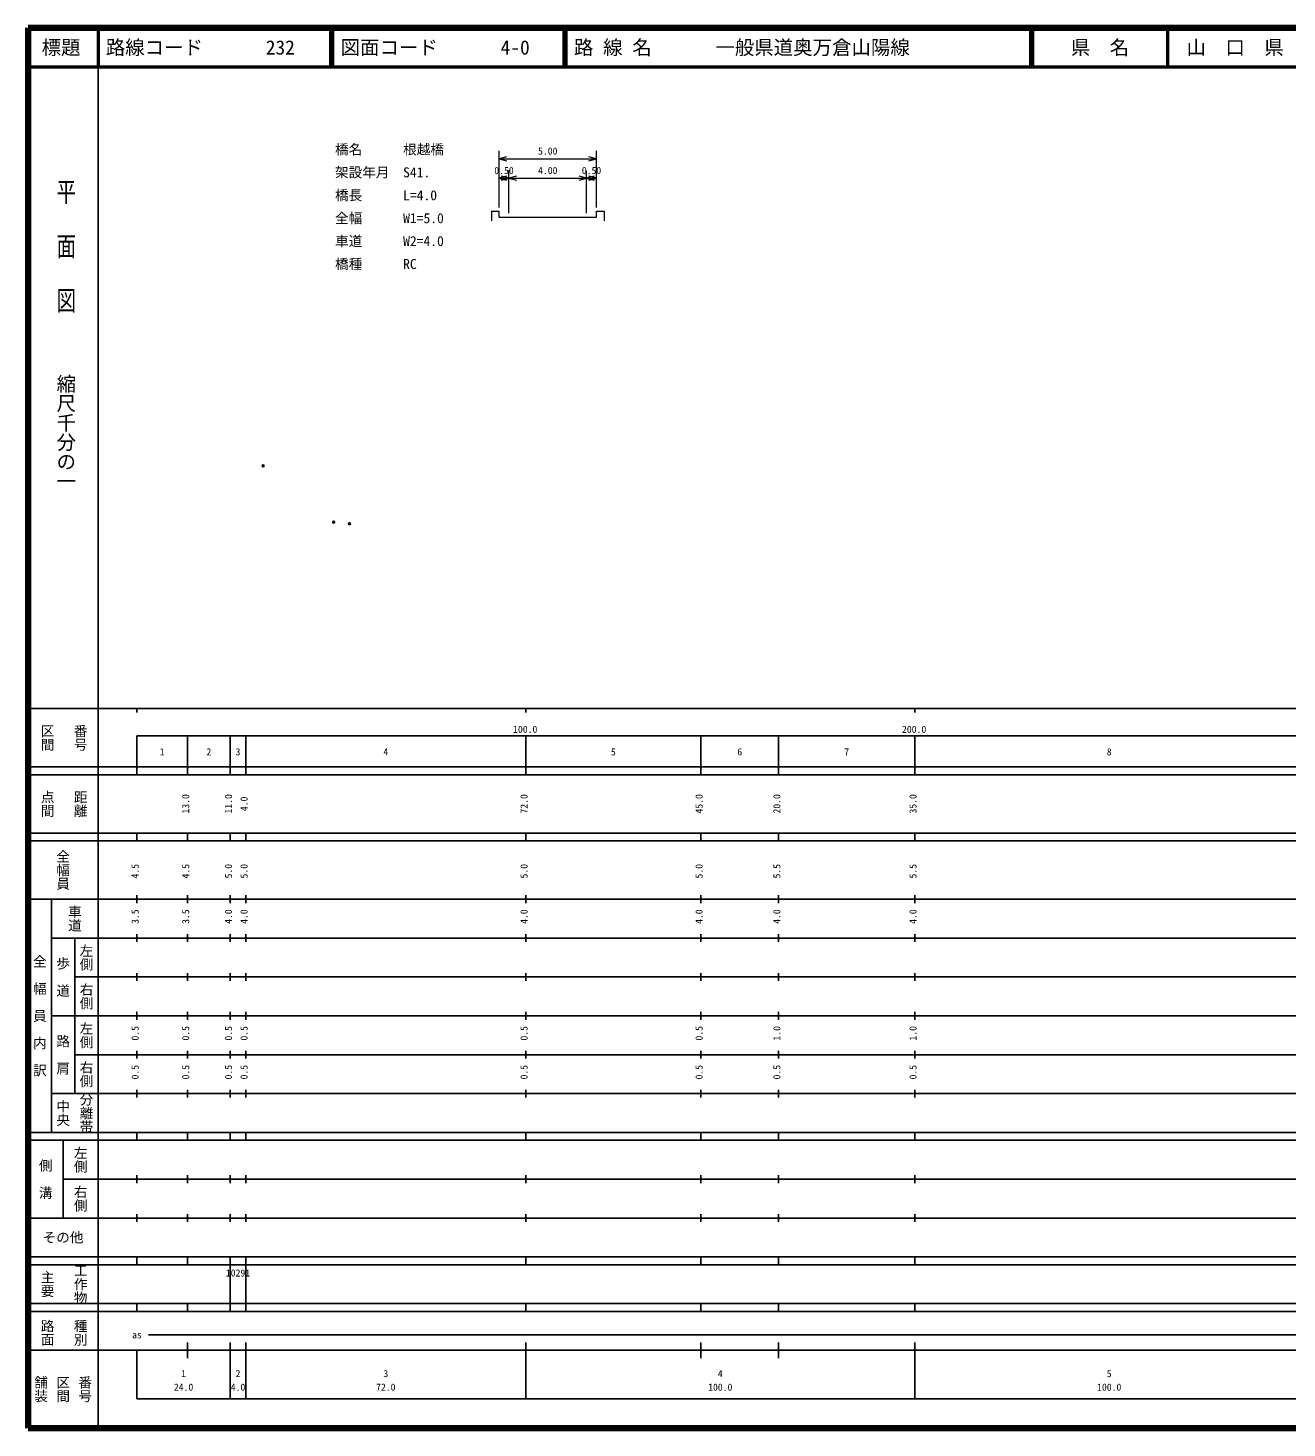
# Model space of a CAD drawing. Units: millimetres on the paper, with parts at other scales. Extents: x 40 to 680, y 20 to 380.
# Drawn here: x 40 to 363.7, y 20 to 380 of the extents above; entities that cross this region are included whole.
import ezdxf
from ezdxf.enums import TextEntityAlignment as Align

# ---------------------------------------------------------------- set-up
doc = ezdxf.new("R2010")
doc.units = ezdxf.units.MM
doc.header["$PDMODE"] = 32
doc.header["$PDSIZE"] = 0.5
doc.layers.add('S-OTRS', color=6, linetype='Continuous')
doc.layers.add('S-TTL-TXT', color=7, linetype='Continuous')
for name, color, linetype, lineweight in [('S-STR-HTXT', 7, 'Continuous', 13), ('S-TTL', 2, 'Continuous', 140), ('S-TTL-BAND', 7, 'Continuous', 25), ('S-TTL-LINE', 7, 'Continuous', 50)]:
    doc.layers.add(name, color=color, linetype=linetype, lineweight=lineweight)
doc.styles.add('@ＭＳ ゴシック', font='')
doc.styles.add('ＭＳ ゴシック', font='')
doc.styles.get('@ＭＳ ゴシック').set_extended_font_data('@MS Gothic')
doc.styles.get('ＭＳ ゴシック').set_extended_font_data('MS Gothic')

msp = doc.modelspace()

# ---------------------------------------------------------------- linework, layer by layer
at = {"layer": 'S-OTRS'}
for p in [(100.433, 267.408), (118.591, 252.907), (122.668, 252.537)]:
    msp.add_point(p, dxfattribs=at)
at = {"layer": 'S-STR-HTXT'}
for p, q in [((161.141, 333.884), (161.141, 348.384)), ((163.073, 346.901), (161.141, 346.384)), ((161.141, 346.384), (186.141, 346.384)), ((161.141, 346.384), (163.073, 345.866)), ((186.141, 346.384), (184.209, 346.901)), ((184.209, 345.866), (186.141, 346.384)), ((186.141, 333.884), (186.141, 348.384)), ((163.641, 332.384), (163.641, 343.384)), ((183.641, 332.384), (183.641, 343.384)), ((163.073, 341.901), (161.141, 341.384)), ((161.141, 341.384), (163.641, 341.384)), ((161.141, 341.384), (163.073, 340.866)), ((163.641, 341.384), (161.709, 341.901)), ((161.709, 340.866), (163.641, 341.384)), ((165.573, 341.901), (163.641, 341.384)), ((163.641, 341.384), (183.641, 341.384)), ((163.641, 341.384), (165.573, 340.866)), ((183.641, 341.384), (181.709, 341.901)), ((181.709, 340.866), (183.641, 341.384)), ((185.573, 341.901), (183.641, 341.384)), ((183.641, 341.384), (186.141, 341.384)), ((183.641, 341.384), (185.573, 340.866)), ((186.141, 341.384), (184.209, 341.901)), ((184.209, 340.866), (186.141, 341.384)), ((159.141, 332.884), (159.141, 330.384)), ((159.141, 332.884), (161.141, 332.884)), ((159.141, 332.884), (159.141, 330.384)), ((161.141, 331.384), (161.141, 332.884)), ((161.141, 331.384), (161.141, 332.884)), ((161.141, 331.384), (163.641, 331.384)), ((163.641, 331.384), (183.641, 331.384)), ((183.641, 331.384), (186.141, 331.384)), ((186.141, 331.384), (186.141, 332.884)), ((186.141, 332.884), (188.141, 332.884)), ((188.141, 332.884), (188.141, 330.384))]:
    msp.add_line(p, q, dxfattribs=at)
at = {"layer": 'S-TTL'}
for p, q in [((40, 380), (40, 20)), ((680, 380), (40, 380)), ((40, 20), (680, 20))]:
    msp.add_line(p, q, dxfattribs=at)
at = {"layer": 'S-TTL-BAND'}
for p, q in [((58, 370), (58, 20)), ((40, 205), (579, 205)), ((68, 205), (68, 204)), ((168, 205), (168, 204)), ((268, 205), (268, 204)), ((68, 198), (579, 198)), ((68, 198), (68, 188)), ((81, 188), (81, 198)), ((92, 188), (92, 198)), ((96, 188), (96, 198)), ((168, 188), (168, 198)), ((213, 188), (213, 198)), ((233, 188), (233, 198)), ((268, 188), (268, 198)), ((40, 190), (579, 190)), ((40, 188), (579, 188)), ((40, 173), (579, 173)), ((68, 171), (68, 173)), ((81, 171), (81, 173)), ((92, 171), (92, 173)), ((96, 171), (96, 173)), ((168, 171), (168, 173)), ((213, 171), (213, 173)), ((233, 171), (233, 173)), ((268, 171), (268, 173)), ((40, 171), (579, 171)), ((40, 156), (579, 156)), ((46, 96), (46, 156)), ((68, 155), (68, 157)), ((81, 155), (81, 157)), ((92, 155), (92, 157)), ((96, 155), (96, 157)), ((168, 155), (168, 157)), ((213, 155), (213, 157)), ((233, 155), (233, 157)), ((268, 155), (268, 157)), ((46, 146), (579, 146)), ((52, 146), (52, 106)), ((68, 145), (68, 147)), ((81, 145), (81, 147)), ((92, 145), (92, 147)), ((96, 145), (96, 147)), ((168, 145), (168, 147)), ((213, 145), (213, 147)), ((233, 145), (233, 147)), ((268, 145), (268, 147)), ((68, 135), (68, 137)), ((81, 135), (81, 137)), ((92, 135), (92, 137)), ((96, 135), (96, 137)), ((168, 135), (168, 137)), ((213, 135), (213, 137)), ((233, 135), (233, 137)), ((268, 135), (268, 137)), ((52, 136), (579, 136)), ((46, 126), (579, 126)), ((68, 125), (68, 127)), ((81, 125), (81, 127)), ((92, 125), (92, 127)), ((96, 125), (96, 127)), ((168, 125), (168, 127)), ((213, 125), (213, 127)), ((233, 125), (233, 127)), ((268, 125), (268, 127)), ((52, 116), (579, 116)), ((68, 115), (68, 117)), ((81, 115), (81, 117)), ((92, 115), (92, 117)), ((96, 115), (96, 117)), ((168, 115), (168, 117)), ((213, 115), (213, 117)), ((233, 115), (233, 117)), ((268, 115), (268, 117)), ((46, 106), (579, 106)), ((68, 105), (68, 107)), ((81, 105), (81, 107)), ((92, 105), (92, 107)), ((96, 105), (96, 107)), ((168, 105), (168, 107)), ((213, 105), (213, 107)), ((233, 105), (233, 107)), ((268, 105), (268, 107)), ((40, 96), (579, 96)), ((40, 94), (579, 94)), ((49, 94), (49, 74)), ((68, 94), (68, 96)), ((81, 94), (81, 96)), ((92, 94), (92, 96)), ((96, 94), (96, 96)), ((168, 94), (168, 96)), ((213, 94), (213, 96)), ((233, 94), (233, 96)), ((268, 94), (268, 96)), ((49, 84), (579, 84)), ((68, 83), (68, 85)), ((81, 83), (81, 85)), ((92, 83), (92, 85)), ((96, 83), (96, 85)), ((168, 83), (168, 85)), ((213, 83), (213, 85)), ((233, 83), (233, 85)), ((268, 83), (268, 85)), ((40, 74), (579, 74)), ((68, 73), (68, 75)), ((81, 73), (81, 75)), ((92, 73), (92, 75)), ((96, 73), (96, 75)), ((168, 73), (168, 75)), ((213, 73), (213, 75)), ((233, 73), (233, 75)), ((268, 73), (268, 75)), ((40, 64), (579, 64)), ((40, 62), (579, 62)), ((68, 62), (68, 64)), ((81, 62), (81, 64)), ((92, 62), (92, 64)), ((92, 52), (92, 62)), ((96, 62), (96, 64)), ((96, 52), (96, 62)), ((168, 62), (168, 64)), ((213, 62), (213, 64)), ((233, 62), (233, 64)), ((268, 62), (268, 64)), ((40, 52), (579, 52)), ((68, 50), (68, 52)), ((81, 50), (81, 52)), ((92, 50), (92, 52)), ((96, 50), (96, 52)), ((168, 50), (168, 52)), ((213, 50), (213, 52)), ((233, 50), (233, 52)), ((268, 50), (268, 52)), ((40, 50), (579, 50)), ((71, 44), (565, 44)), ((40, 40), (579, 40)), ((68, 40), (68, 27.5)), ((81, 38), (81, 42)), ((92, 27.5), (92, 42)), ((96, 27.5), (96, 42)), ((168, 27.5), (168, 42)), ((213, 38), (213, 42)), ((233, 38), (233, 42)), ((268, 27.5), (268, 42)), ((68, 27.5), (579, 27.5))]:
    msp.add_line(p, q, dxfattribs=at)
at = {"layer": 'S-TTL-LINE'}
for p, q in [((58, 380), (58, 370)), ((117.75, 380), (117.75, 370)), ((118.25, 380), (118.25, 370)), ((177.75, 380), (177.75, 370)), ((178.25, 380), (178.25, 370)), ((297.75, 380), (297.75, 370)), ((298.25, 380), (298.25, 370)), ((333, 380), (333, 370)), ((40, 370), (680, 370))]:
    msp.add_line(p, q, dxfattribs=at)

# ---------------------------------------------------------------- texts
at = {"layer": 'S-STR-HTXT', "style": 'ＭＳ ゴシック'}
for s, p in [('橋名\u3000\u3000\u3000根越橋', (118.947, 346.72)), ('架設年月\u3000S41.', (118.947, 340.829)), ('橋長\u3000\u3000\u3000L=4.0', (118.947, 334.938)), ('全幅\u3000\u3000\u3000W1=5.0', (118.947, 329.047)), ('車道\u3000\u3000\u3000W2=4.0', (118.947, 323.156)), ('橋種\u3000\u3000\u3000RC', (118.947, 317.265))]:
    msp.add_text(s, height=2.566, dxfattribs=at).set_placement(p, align=Align.BOTTOM_LEFT)
for s, p in [('5.00', (173.641, 346.884)), ('0.50', (162.391, 341.884)), ('4.00', (173.641, 341.884)), ('0.50', (184.891, 341.884))]:
    msp.add_text(s, height=1.833, dxfattribs=at).set_placement(p, align=Align.BOTTOM_CENTER)
at = {"layer": 'S-TTL-BAND', "style": '@ＭＳ ゴシック', "width": 1.4}
msp.add_text('平  面  図', height=3.666, rotation=270, dxfattribs=at).set_placement((49.777, 306.475), align=Align.MIDDLE_RIGHT)
at = {"layer": 'S-TTL-BAND', "style": '@ＭＳ ゴシック'}
msp.add_text('縮尺千分の一', height=3.666, rotation=270, dxfattribs=at).set_placement((49.777, 261.03), align=Align.MIDDLE_RIGHT)
for s, p in [('区間', (45, 197.5)), ('番号', (53.5, 197.5)), ('点間', (45, 180.5)), ('距離', (53.5, 180.5)), ('全幅員', (49, 163.5)), ('車道', (52, 151)), ('左側', (55, 141)), ('全\u3000幅\u3000員\u3000内\u3000訳', (43, 126)), ('歩\u3000道', (49, 136)), ('右側', (55, 131)), ('左側', (55, 121)), ('路\u3000肩', (49, 116)), ('右側', (55, 111)), ('分離帯', (55, 101)), ('中央', (49, 101)), ('左側', (53.5, 89)), ('側\u3000溝', (44.5, 84)), ('右側', (53.5, 79)), ('工作物', (53.5, 57)), ('主要', (45, 57)), ('路面', (45, 44.5)), ('種別', (53.5, 44.5)), ('舗装', (43.333, 30)), ('区間', (49, 30)), ('番号', (54.667, 30))]:
    msp.add_text(s, height=2.566, rotation=270, dxfattribs=at).set_placement(p, align=Align.MIDDLE_CENTER)
at = {"layer": 'S-TTL-BAND', "style": 'ＭＳ ゴシック'}
for s, p in [('100.0', (167.844, 198.195)), ('200.0', (267.844, 198.195)), ('1', (74.5, 192.405)), ('2', (86.5, 192.405)), ('3', (94, 192.405)), ('4', (132, 192.405)), ('5', (190.5, 192.405)), ('6', (223, 192.405)), ('7', (250.5, 192.405)), ('8', (318, 192.405)), ('as', (68, 42.5)), ('1', (80, 32.523)), ('2', (94, 32.523)), ('3', (132, 32.523)), ('4', (218, 32.523)), ('5', (318, 32.523)), ('24.0', (80, 29.033)), ('4.0', (94, 29.033)), ('72.0', (132, 29.033)), ('100.0', (218, 29.033)), ('100.0', (318, 29.033))]:
    msp.add_text(s, height=1.833, dxfattribs=at).set_placement(p, align=Align.BOTTOM_CENTER)
for s, p in [('13.0', (82, 180.5)), ('11.0', (93, 180.5)), ('4.0', (97, 180.5)), ('72.0', (169, 180.5)), ('45.0', (214, 180.5)), ('20.0', (234, 180.5)), ('35.0', (269, 180.5)), ('4.5', (69, 163.174)), ('4.5', (82, 163.174)), ('5.0', (93, 163.174)), ('5.0', (97, 163.174)), ('5.0', (169, 163.174)), ('5.0', (214, 163.174)), ('5.5', (234, 163.174)), ('5.5', (269, 163.174)), ('3.5', (69, 151.5)), ('3.5', (82, 151.5)), ('4.0', (93, 151.5)), ('4.0', (97, 151.5)), ('4.0', (169, 151.5)), ('4.0', (214, 151.5)), ('4.0', (234, 151.5)), ('4.0', (269, 151.5)), ('0.5', (69, 121.5)), ('0.5', (82, 121.5)), ('0.5', (93, 121.5)), ('0.5', (97, 121.5)), ('0.5', (169, 121.5)), ('0.5', (214, 121.5)), ('1.0', (234, 121.5)), ('1.0', (269, 121.5)), ('0.5', (69, 111.5)), ('0.5', (82, 111.5)), ('0.5', (93, 111.5)), ('0.5', (97, 111.5)), ('0.5', (169, 111.5)), ('0.5', (214, 111.5)), ('0.5', (234, 111.5)), ('0.5', (269, 111.5))]:
    msp.add_text(s, height=1.833, rotation=90, dxfattribs=at).set_placement(p, align=Align.BOTTOM_CENTER)
msp.add_text('その他', height=2.566, dxfattribs=at).set_placement((49, 69), align=Align.MIDDLE_CENTER)
msp.add_text('10291', height=1.833, dxfattribs=at).set_placement((90.875, 58.405), align=Align.BOTTOM_LEFT)
at = {"layer": 'S-TTL-TXT', "style": 'ＭＳ ゴシック'}
for s, p in [('標題', (48.5, 375)), ('県\u3000名', (315.625, 375)), ('山\u3000口\u3000県', (350.375, 375))]:
    msp.add_text(s, height=3.666, dxfattribs=at).set_placement(p, align=Align.MIDDLE_CENTER)
for s, p in [('路線コード', (60, 375)), ('232', (101.142, 375)), ('図面コード', (120.38, 375)), ('4-0', (161.521, 375)), ('路 線 名', (180.38, 375)), ('一般県道奥万倉山陽線', (216.734, 375))]:
    msp.add_text(s, height=3.666, dxfattribs=at).set_placement(p, align=Align.MIDDLE_LEFT)

doc.saveas('drawing.dxf')
